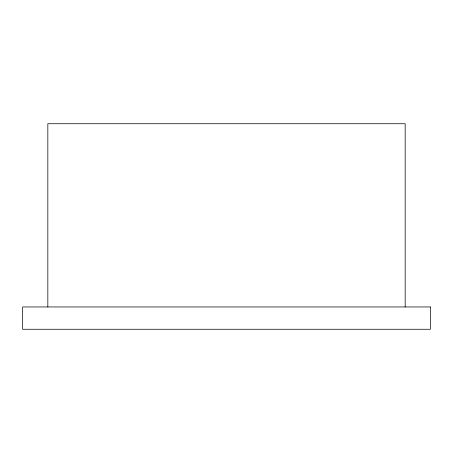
<?xml version="1.0" encoding="UTF-8"?>
<svg xmlns="http://www.w3.org/2000/svg" width="453" height="453" viewBox="0 0 453 453"><rect width="100%" height="100%" fill="white"/><g stroke="black" fill="none" stroke-linecap="round" stroke-linejoin="round"><path stroke-width="0.68" d="M405.169 306.953L405.169 123.731L47.831 123.731L47.831 306.953M430.35 306.953L22.65 306.953L22.65 329.269L430.35 329.269L430.35 306.953"/></g></svg>
